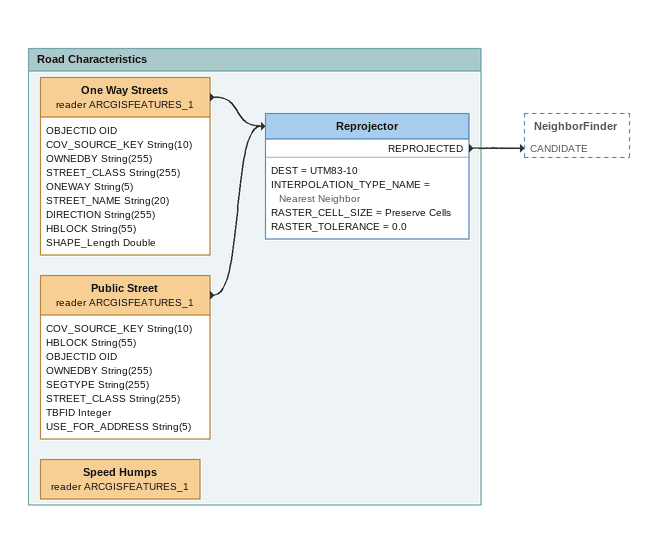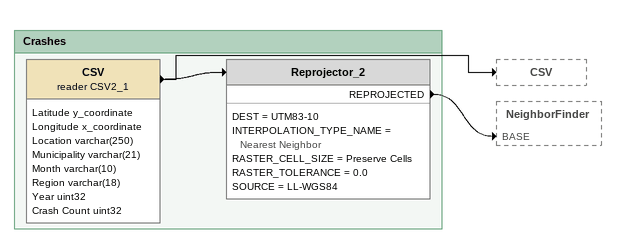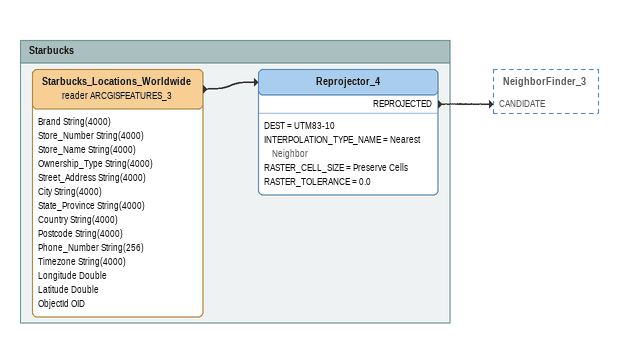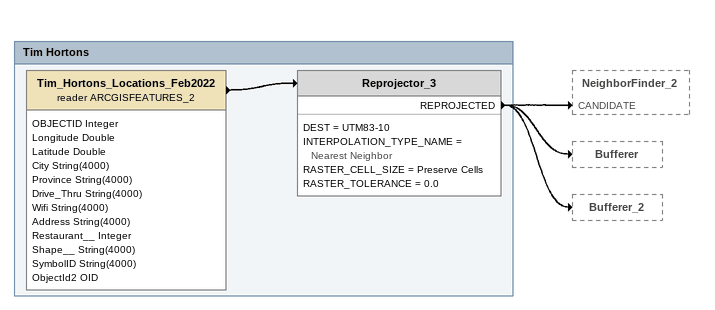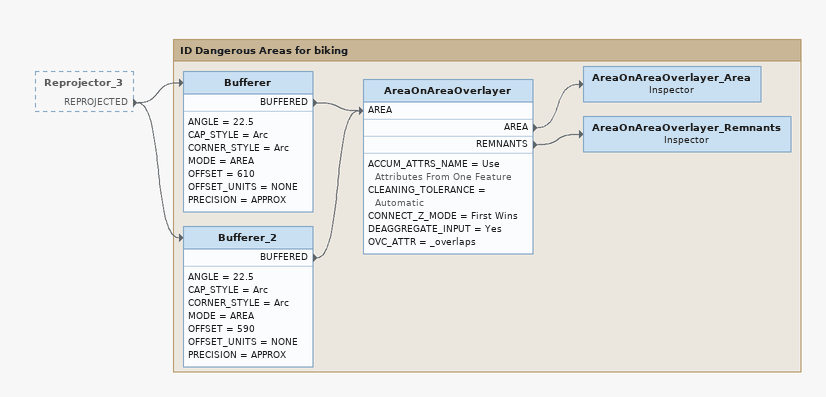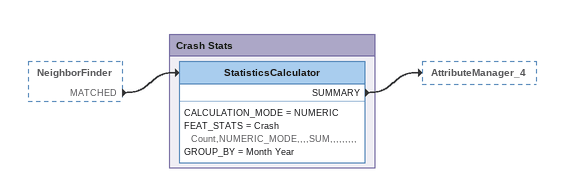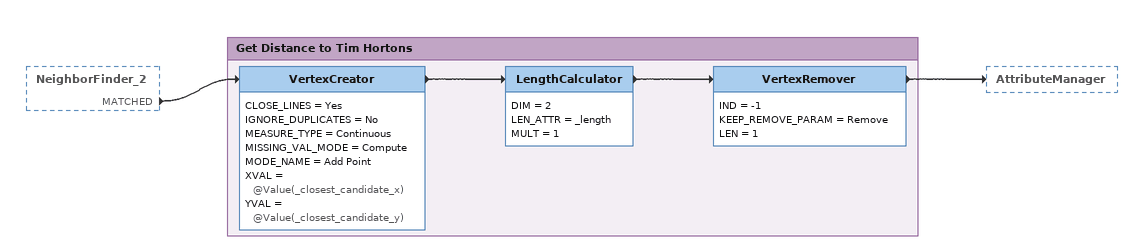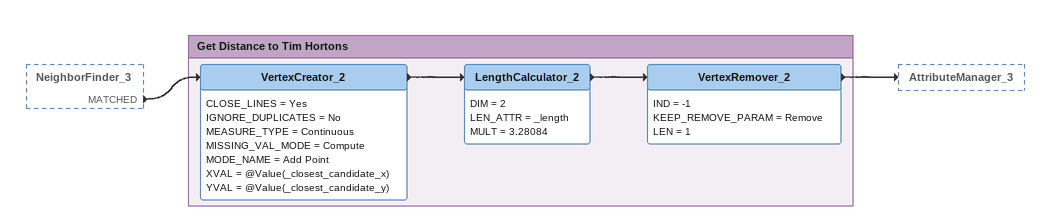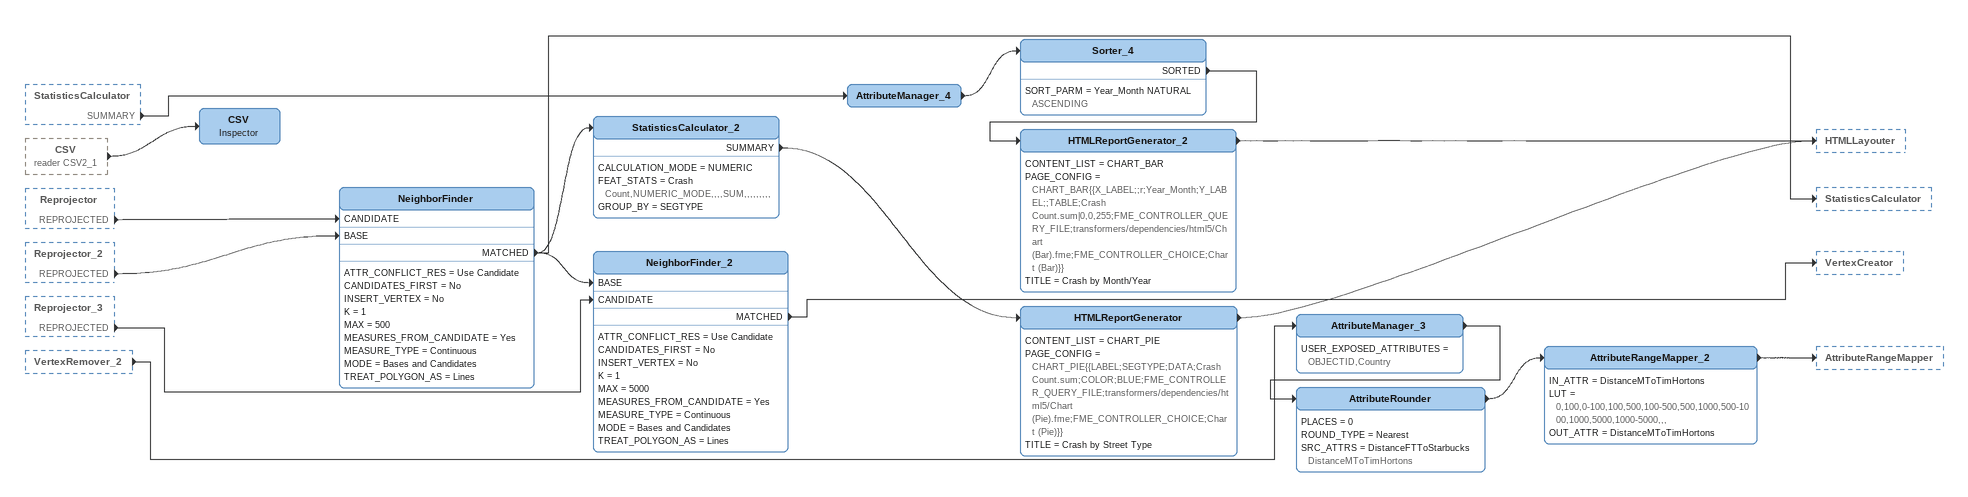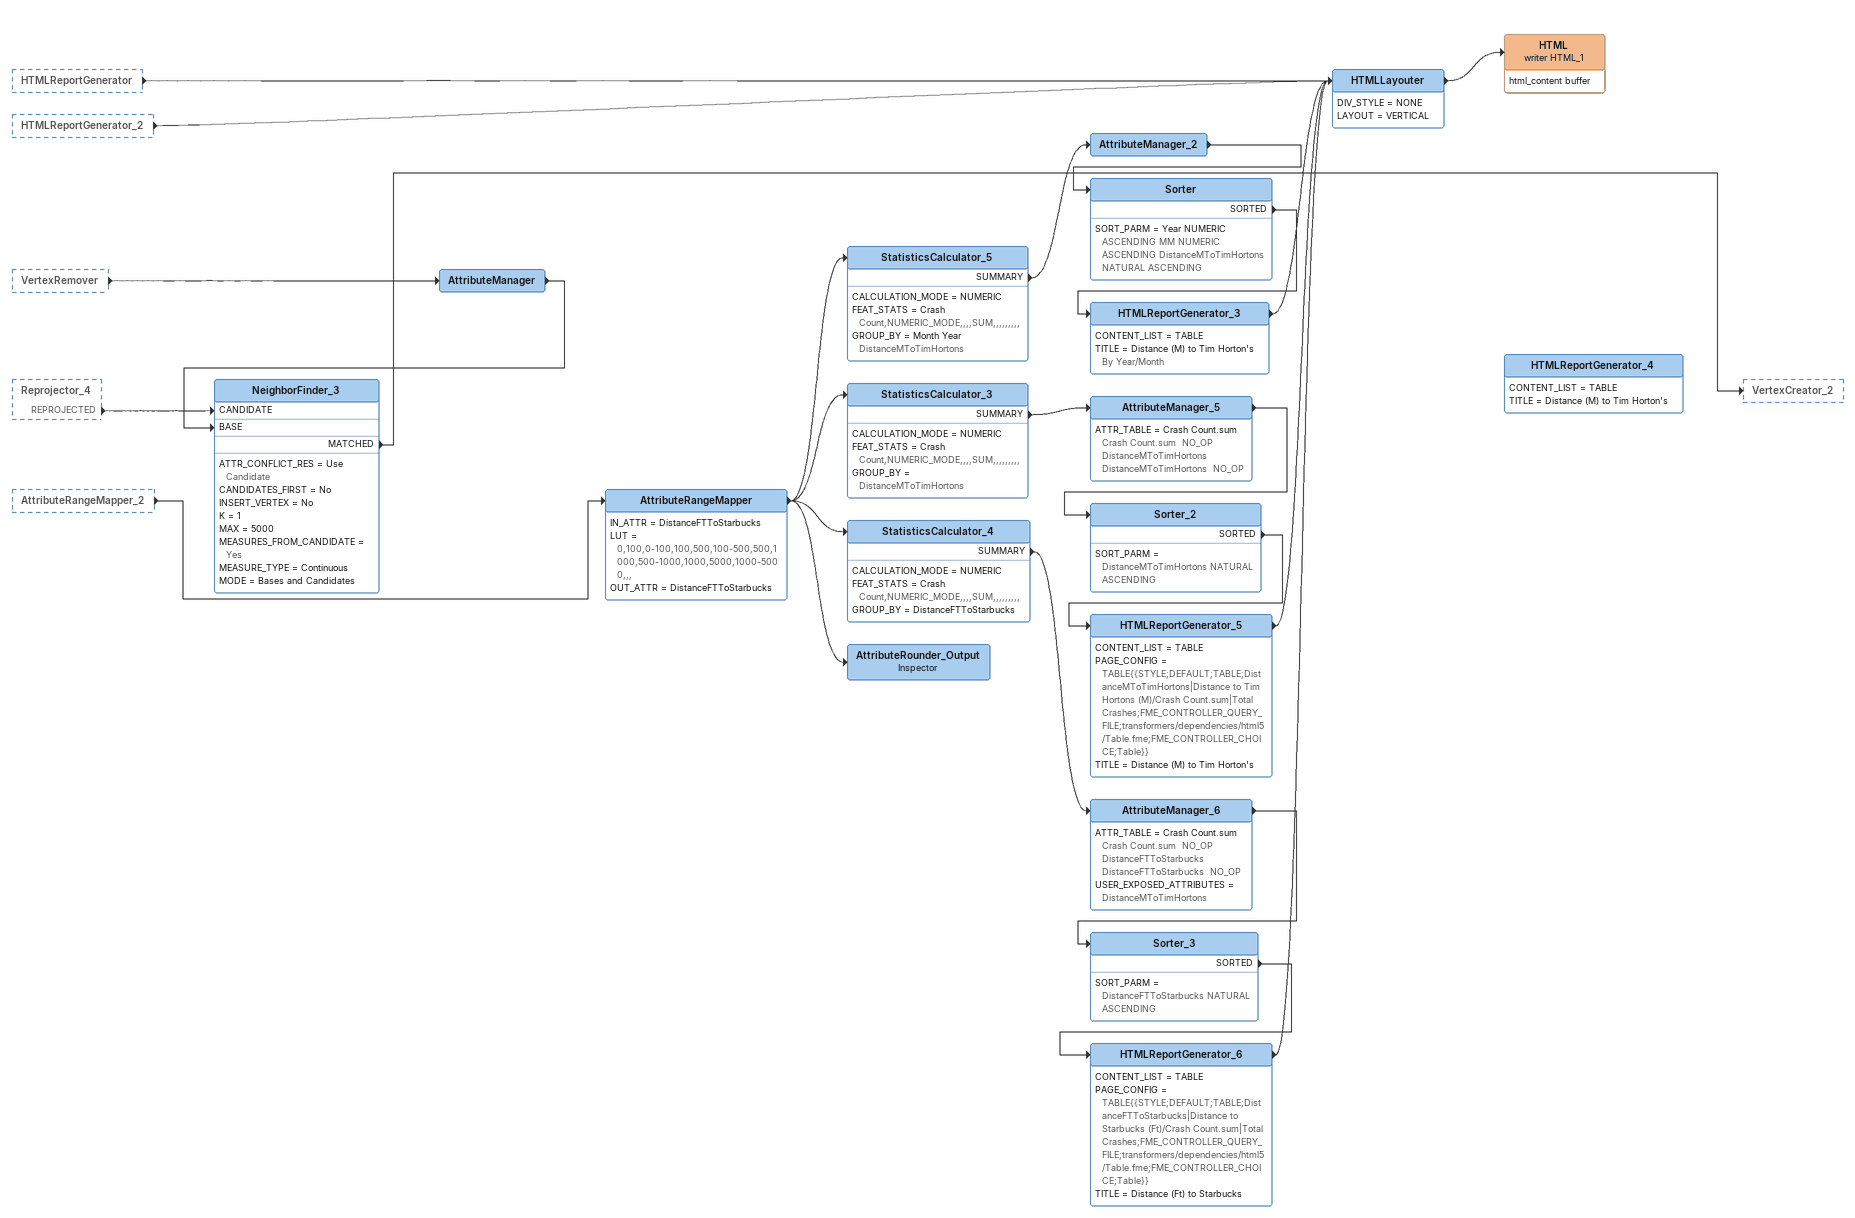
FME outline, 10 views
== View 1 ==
Bookmark: Road Characteristics
One Way Streets (reader ARCGISFEATURES_1)
    attributes: OBJECTID OID, COV_SOURCE_KEY String(10), OWNEDBY String(255), STREET_CLASS String(255), ONEWAY String(5), STREET_NAME String(20), DIRECTION String(255), HBLOCK String(55), SHAPE_Length Double
    -> Reprojector
Public Street (reader ARCGISFEATURES_1)
    attributes: COV_SOURCE_KEY String(10), HBLOCK String(55), OBJECTID OID, OWNEDBY String(255), SEGTYPE String(255), STREET_CLASS String(255), TBFID Integer, USE_FOR_ADDRESS String(5)
    -> Reprojector
Reprojector
    DEST = UTM83-10
    INTERPOLATION_TYPE_NAME = Nearest Neighbor
    RASTER_CELL_SIZE = Preserve Cells
    RASTER_TOLERANCE = 0.0
    REPROJECTED -> NeighborFinder [CANDIDATE]
Speed Humps (reader ARCGISFEATURES_1)

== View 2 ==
Bookmark: Crashes
CSV (reader CSV2_1)
    attributes: Latitude y_coordinate, Longitude x_coordinate, Location varchar(250), Municipality varchar(21), Month varchar(10), Region varchar(18), Year uint32, Crash Count uint32
    -> Reprojector_2
    -> CSV
Reprojector_2
    DEST = UTM83-10
    INTERPOLATION_TYPE_NAME = Nearest Neighbor
    RASTER_CELL_SIZE = Preserve Cells
    RASTER_TOLERANCE = 0.0
    SOURCE = LL-WGS84
    REPROJECTED -> NeighborFinder [BASE]

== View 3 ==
Bookmark: Starbucks
Starbucks_Locations_Worldwide (reader ARCGISFEATURES_3)
    attributes: Brand String(4000), Store_Number String(4000), Store_Name String(4000), Ownership_Type String(4000), Street_Address String(4000), City String(4000), State_Province String(4000), Country String(4000), Postcode String(4000), Phone_Number String(256), Timezone String(4000), Longitude Double, Latitude Double, ObjectId OID
    -> Reprojector_4
Reprojector_4
    DEST = UTM83-10
    INTERPOLATION_TYPE_NAME = Nearest Neighbor
    RASTER_CELL_SIZE = Preserve Cells
    RASTER_TOLERANCE = 0.0
    REPROJECTED -> NeighborFinder_3 [CANDIDATE]

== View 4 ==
Bookmark: Tim Hortons
Tim_Hortons_Locations_Feb2022 (reader ARCGISFEATURES_2)
    attributes: OBJECTID Integer, Longitude Double, Latitude Double, City String(4000), Province String(4000), Drive_Thru String(4000), Wifi String(4000), Address String(4000), Restaurant__ Integer, Shape__ String(4000), SymbolID String(4000), ObjectId2 OID
    -> Reprojector_3
Reprojector_3
    DEST = UTM83-10
    INTERPOLATION_TYPE_NAME = Nearest Neighbor
    RASTER_CELL_SIZE = Preserve Cells
    RASTER_TOLERANCE = 0.0
    REPROJECTED -> NeighborFinder_2 [CANDIDATE]
    REPROJECTED -> Bufferer
    REPROJECTED -> Bufferer_2

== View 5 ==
Reprojector_3 [outside]
    REPROJECTED -> Bufferer
    REPROJECTED -> Bufferer_2

Bookmark: ID Dangerous Areas for biking
Bufferer
    ANGLE = 22.5
    CAP_STYLE = Arc
    CORNER_STYLE = Arc
    MODE = AREA
    OFFSET = 610
    OFFSET_UNITS = NONE
    PRECISION = APPROX
    BUFFERED -> AreaOnAreaOverlayer [AREA]
Bufferer_2
    ANGLE = 22.5
    CAP_STYLE = Arc
    CORNER_STYLE = Arc
    MODE = AREA
    OFFSET = 590
    OFFSET_UNITS = NONE
    PRECISION = APPROX
    BUFFERED -> AreaOnAreaOverlayer [AREA]
AreaOnAreaOverlayer
    ACCUM_ATTRS_NAME = Use Attributes From One Feature
    CLEANING_TOLERANCE = Automatic
    CONNECT_Z_MODE = First Wins
    DEAGGREGATE_INPUT = Yes
    OVC_ATTR = _overlaps
    AREA -> AreaOnAreaOverlayer_Area
    REMNANTS -> AreaOnAreaOverlayer_Remnants
AreaOnAreaOverlayer_Area: Inspector
AreaOnAreaOverlayer_Remnants: Inspector

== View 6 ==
NeighborFinder [outside]
    MATCHED -> StatisticsCalculator

Bookmark: Crash Stats
StatisticsCalculator
    CALCULATION_MODE = NUMERIC
    FEAT_STATS = Crash Count,NUMERIC_MODE,,,,SUM,,,,,,,,,
    GROUP_BY = Month Year
    SUMMARY -> AttributeManager_4

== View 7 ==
NeighborFinder_2 [outside]
    MATCHED -> VertexCreator

Bookmark: Get Distance to Tim Hortons
VertexCreator
    CLOSE_LINES = Yes
    IGNORE_DUPLICATES = No
    MEASURE_TYPE = Continuous
    MISSING_VAL_MODE = Compute
    MODE_NAME = Add Point
    XVAL = @Value(_closest_candidate_x)
    YVAL = @Value(_closest_candidate_y)
    -> LengthCalculator
LengthCalculator
    DIM = 2
    LEN_ATTR = _length
    MULT = 1
    -> VertexRemover
VertexRemover
    IND = -1
    KEEP_REMOVE_PARAM = Remove
    LEN = 1
    -> AttributeManager

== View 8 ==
NeighborFinder_3 [outside]
    MATCHED -> VertexCreator_2

Bookmark: Get Distance to Tim Hortons
VertexCreator_2
    CLOSE_LINES = Yes
    IGNORE_DUPLICATES = No
    MEASURE_TYPE = Continuous
    MISSING_VAL_MODE = Compute
    MODE_NAME = Add Point
    XVAL = @Value(_closest_candidate_x)
    YVAL = @Value(_closest_candidate_y)
    -> LengthCalculator_2
LengthCalculator_2
    DIM = 2
    LEN_ATTR = _length
    MULT = 3.28084
    -> VertexRemover_2
VertexRemover_2
    IND = -1
    KEEP_REMOVE_PARAM = Remove
    LEN = 1
    -> AttributeManager_3

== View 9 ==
StatisticsCalculator [outside]
    SUMMARY -> AttributeManager_4
CSV (reader CSV2_1) [outside]
    -> CSV
Reprojector [outside]
    REPROJECTED -> NeighborFinder [CANDIDATE]
Reprojector_2 [outside]
    REPROJECTED -> NeighborFinder [BASE]
Reprojector_3 [outside]
    REPROJECTED -> NeighborFinder_2 [CANDIDATE]
VertexRemover_2 [outside]
    -> AttributeManager_3
CSV: Inspector
NeighborFinder
    ATTR_CONFLICT_RES = Use Candidate
    CANDIDATES_FIRST = No
    INSERT_VERTEX = No
    K = 1
    MAX = 500
    MEASURES_FROM_CANDIDATE = Yes
    MEASURE_TYPE = Continuous
    MODE = Bases and Candidates
    TREAT_POLYGON_AS = Lines
    MATCHED -> NeighborFinder_2 [BASE]
    MATCHED -> StatisticsCalculator
    MATCHED -> StatisticsCalculator_2
AttributeManager_4
    -> Sorter_4
Sorter_4
    SORT_PARM = Year_Month NATURAL ASCENDING
    SORTED -> HTMLReportGenerator_2
HTMLReportGenerator_2
    CONTENT_LIST = CHART_BAR
    PAGE_CONFIG = CHART_BAR{{X_LABEL;;r;Year_Month;Y_LABEL;;TABLE;Crash Count.sum|0,0,255;FME_CONTROLLER_QUERY_FILE;transformers/dependencies/html5/Chart (Bar).fme;FME_CONTROLLER_CHOICE;Chart (Bar)}}
    TITLE = Crash by Month/Year
    -> HTMLLayouter
StatisticsCalculator_2
    CALCULATION_MODE = NUMERIC
    FEAT_STATS = Crash Count,NUMERIC_MODE,,,,SUM,,,,,,,,,
    GROUP_BY = SEGTYPE
    SUMMARY -> HTMLReportGenerator
HTMLReportGenerator
    CONTENT_LIST = CHART_PIE
    PAGE_CONFIG = CHART_PIE{{LABEL;SEGTYPE;DATA;Crash Count.sum;COLOR;BLUE;FME_CONTROLLER_QUERY_FILE;transformers/dependencies/html5/Chart (Pie).fme;FME_CONTROLLER_CHOICE;Chart (Pie)}}
    TITLE = Crash by Street Type
    -> HTMLLayouter
NeighborFinder_2
    ATTR_CONFLICT_RES = Use Candidate
    CANDIDATES_FIRST = No
    INSERT_VERTEX = No
    K = 1
    MAX = 5000
    MEASURES_FROM_CANDIDATE = Yes
    MEASURE_TYPE = Continuous
    MODE = Bases and Candidates
    TREAT_POLYGON_AS = Lines
    MATCHED -> VertexCreator
AttributeManager_3
    USER_EXPOSED_ATTRIBUTES = OBJECTID,Country
    -> AttributeRounder
AttributeRounder
    PLACES = 0
    ROUND_TYPE = Nearest
    SRC_ATTRS = DistanceFTToStarbucks DistanceMToTimHortons
    -> AttributeRangeMapper_2
AttributeRangeMapper_2
    IN_ATTR = DistanceMToTimHortons
    LUT = 0,100,0-100,100,500,100-500,500,1000,500-1000,1000,5000,1000-5000,,,
    OUT_ATTR = DistanceMToTimHortons
    -> AttributeRangeMapper

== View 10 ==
HTMLReportGenerator [outside]
    -> HTMLLayouter
HTMLReportGenerator_2 [outside]
    -> HTMLLayouter
VertexRemover [outside]
    -> AttributeManager
Reprojector_4 [outside]
    REPROJECTED -> NeighborFinder_3 [CANDIDATE]
AttributeRangeMapper_2 [outside]
    -> AttributeRangeMapper
AttributeManager
    -> NeighborFinder_3 [BASE]
NeighborFinder_3
    ATTR_CONFLICT_RES = Use Candidate
    CANDIDATES_FIRST = No
    INSERT_VERTEX = No
    K = 1
    MAX = 5000
    MEASURES_FROM_CANDIDATE = Yes
    MEASURE_TYPE = Continuous
    MODE = Bases and Candidates
    MATCHED -> VertexCreator_2
AttributeRangeMapper
    IN_ATTR = DistanceFTToStarbucks
    LUT = 0,100,0-100,100,500,100-500,500,1000,500-1000,1000,5000,1000-5000,,,
    OUT_ATTR = DistanceFTToStarbucks
    -> StatisticsCalculator_3
    -> StatisticsCalculator_4
    -> AttributeRounder_Output
    -> StatisticsCalculator_5
StatisticsCalculator_5
    CALCULATION_MODE = NUMERIC
    FEAT_STATS = Crash Count,NUMERIC_MODE,,,,SUM,,,,,,,,,
    GROUP_BY = Month Year DistanceMToTimHortons
    SUMMARY -> AttributeManager_2
AttributeManager_2
    -> Sorter
Sorter
    SORT_PARM = Year NUMERIC ASCENDING MM NUMERIC ASCENDING DistanceMToTimHortons NATURAL ASCENDING
    SORTED -> HTMLReportGenerator_3
HTMLReportGenerator_3
    CONTENT_LIST = TABLE
    TITLE = Distance (M) to Tim Horton's By Year/Month
    -> HTMLLayouter
StatisticsCalculator_3
    CALCULATION_MODE = NUMERIC
    FEAT_STATS = Crash Count,NUMERIC_MODE,,,,SUM,,,,,,,,,
    GROUP_BY = DistanceMToTimHortons
    SUMMARY -> AttributeManager_5
AttributeManager_5
    ATTR_TABLE = Crash Count.sum Crash Count.sum  NO_OP DistanceMToTimHortons DistanceMToTimHortons  NO_OP
    -> Sorter_2
Sorter_2
    SORT_PARM = DistanceMToTimHortons NATURAL ASCENDING
    SORTED -> HTMLReportGenerator_5
HTMLReportGenerator_5
    CONTENT_LIST = TABLE
    PAGE_CONFIG = TABLE{{STYLE;DEFAULT;TABLE;DistanceMToTimHortons|Distance to Tim Hortons (M)/Crash Count.sum|Total Crashes;FME_CONTROLLER_QUERY_FILE;transformers/dependencies/html5/Table.fme;FME_CONTROLLER_CHOICE;Table}}
    TITLE = Distance (M) to Tim Horton's
    -> HTMLLayouter
StatisticsCalculator_4
    CALCULATION_MODE = NUMERIC
    FEAT_STATS = Crash Count,NUMERIC_MODE,,,,SUM,,,,,,,,,
    GROUP_BY = DistanceFTToStarbucks
    SUMMARY -> AttributeManager_6
AttributeManager_6
    ATTR_TABLE = Crash Count.sum Crash Count.sum  NO_OP DistanceFTToStarbucks DistanceFTToStarbucks  NO_OP
    USER_EXPOSED_ATTRIBUTES = DistanceMToTimHortons
    -> Sorter_3
Sorter_3
    SORT_PARM = DistanceFTToStarbucks NATURAL ASCENDING
    SORTED -> HTMLReportGenerator_6
HTMLReportGenerator_6
    CONTENT_LIST = TABLE
    PAGE_CONFIG = TABLE{{STYLE;DEFAULT;TABLE;DistanceFTToStarbucks|Distance to Starbucks (Ft)/Crash Count.sum|Total Crashes;FME_CONTROLLER_QUERY_FILE;transformers/dependencies/html5/Table.fme;FME_CONTROLLER_CHOICE;Table}}
    TITLE = Distance (Ft) to Starbucks
    -> HTMLLayouter
HTMLLayouter
    DIV_STYLE = NONE
    LAYOUT = VERTICAL
    -> HTML (writer HTML_1)
HTML (writer HTML_1)
    attributes: html_content buffer
AttributeRounder_Output: Inspector
HTMLReportGenerator_4
    CONTENT_LIST = TABLE
    TITLE = Distance (M) to Tim Horton's
